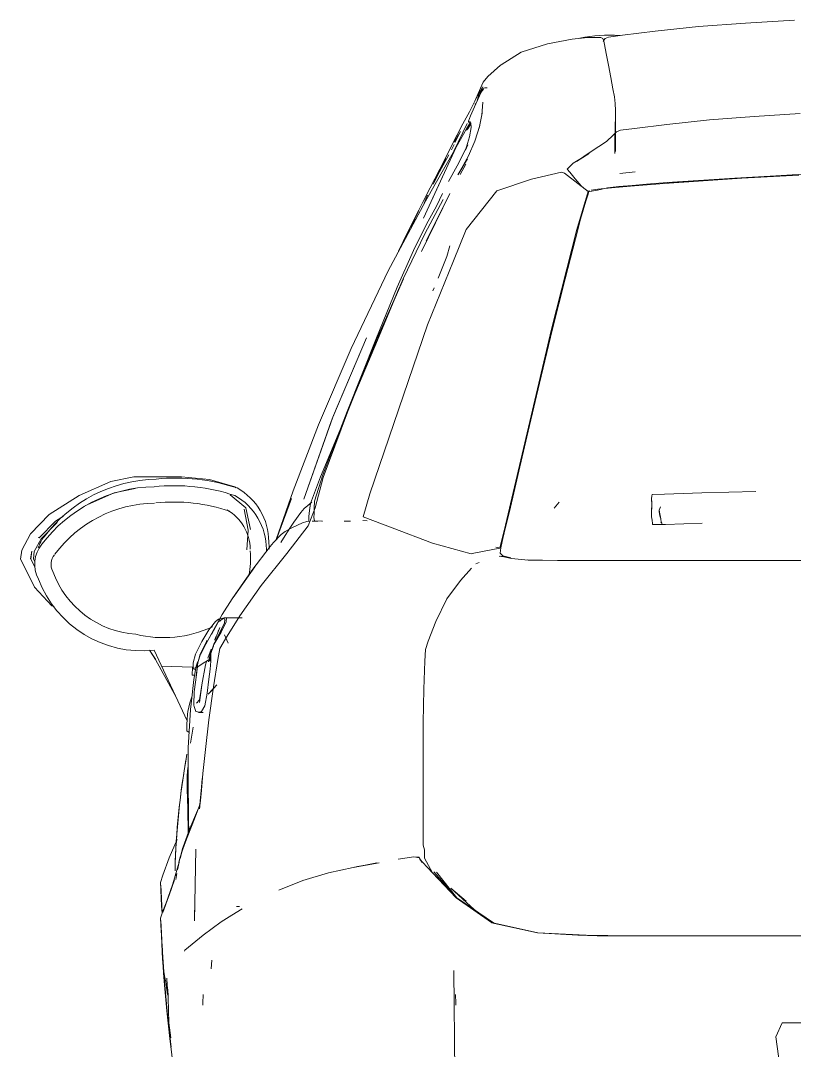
# Model space of a CAD drawing. Header units: millimetres. Extents: x -50912 to 58751, y -45352 to 5553.
# Drawn here: x 10231 to 10901, y 765 to 1657 of the extents above; entities that cross this region are included whole.
import ezdxf

# ---------------------------------------------------------------- set-up
doc = ezdxf.new("R2010")
doc.units = ezdxf.units.MM
doc.layers.add('A-GENM', color=13, linetype='Continuous', lineweight=9)
doc.layers.add('G-IMPT', color=8, linetype='Continuous', lineweight=9)

# ---------------------------------------------------------------- blocks, each defined once
blk = doc.blocks.new('CRT_Fiat Punto - Punto_dwg-985961-FACHADA FRONTAL GARAGEM')
at = {"layer": 'G-IMPT'}
for p, q in [((43421.01, 1651.42), (43383.31, 1647.39)), ((43461.74, 1654.43), (43421.01, 1651.42)), ((43461.74, 1654.43), (43503.99, 1656.94)), ((43290.09, 1636.54), (43311.51, 1640.53)), ((43311.51, 1640.53), (43324.78, 1641.86)), ((43324.78, 1641.86), (43332.25, 1641.86)), ((43332.25, 1641.86), (43336.27, 1641.86)), ((43338, 1641.11), (43336.27, 1641.86)), ((43339.07, 1638.85), (43338, 1641.11)), ((43339.07, 1639.76), (43340.08, 1641.24)), ((43340.08, 1641.24), (43343.09, 1642.37)), ((43343.09, 1642.37), (43355.16, 1643.88)), ((43355.16, 1643.88), (43383.31, 1647.39)), ((43290.09, 1636.54), (43267.38, 1629.37)), ((43338.42, 1638.54), (43339.07, 1639.76)), ((43339.07, 1638.85), (43339.58, 1635.89)), ((43339.58, 1635.89), (43341.08, 1628.2)), ((43267.38, 1629.37), (43250.2, 1618.48)), ((43341.08, 1628.2), (43343.11, 1617.94)), ((43249.45, 1617.99), (43238.47, 1608.29)), ((43249.45, 1617.99), (43250.2, 1618.48)), ((43343.11, 1617.94), (43345.15, 1607.27)), ((43238.47, 1608.29), (43234.36, 1603.42)), ((43345.15, 1607.27), (43346.93, 1597.71)), ((43227.26, 1586.86), (43232.09, 1598.18)), ((43233.81, 1597.71), (43231.16, 1594.34)), ((43233.97, 1598.92), (43231.37, 1594.5)), ((43234.01, 1597.85), (43231.37, 1594.5)), ((43234.36, 1603.42), (43232.09, 1598.18)), ((43232.79, 1594.74), (43234.64, 1596.93)), ((43232.79, 1594.84), (43234.16, 1596.46)), ((43234.96, 1597.76), (43232.85, 1595.2)), ((43234.01, 1597.85), (43233.81, 1597.71)), ((43233.97, 1598.92), (43234.57, 1598.89)), ((43233.97, 1598.92), (43234.57, 1598.89)), ((43237.84, 1598.57), (43235.63, 1598.57)), ((43346.93, 1597.71), (43348.17, 1590.77)), ((43222.62, 1577.59), (43227.88, 1587.96)), ((43227.26, 1586.86), (43226.44, 1585.13)), ((43230.21, 1592.65), (43227.88, 1587.96)), ((43232.81, 1594.82), (43228.07, 1584.65)), ((43232.79, 1594.74), (43228.07, 1584.65)), ((43232.85, 1595.2), (43228.33, 1585.07)), ((43232.81, 1594.82), (43228.33, 1585.07)), ((43229.27, 1587.17), (43231.46, 1594.61)), ((43230.21, 1592.65), (43231.16, 1594.34)), ((43348.17, 1590.77), (43348.88, 1584.96)), ((43223.67, 1574.21), (43228.07, 1584.69)), ((43228.21, 1584.7), (43227.36, 1584.6)), ((43233.42, 1574.91), (43234.32, 1586.05)), ((43348.88, 1584.96), (43349.05, 1578.77)), ((43349.05, 1578.77), (43348.98, 1572.33)), ((43349.05, 1578.77), (43349.05, 1572.66)), ((43349.05, 1578.77), (43349.05, 1572.66)), ((43222.62, 1577.59), (43217.02, 1567.41)), ((43221.79, 1569.69), (43223.67, 1574.21)), ((43221.82, 1568.6), (43221.79, 1569.69)), ((43223.65, 1568.57), (43222.46, 1568.94)), ((43222.46, 1568.94), (43223.5, 1568.88)), ((43223.52, 1568.84), (43222.59, 1567.22)), ((43233.67, 1576.61), (43230.97, 1563.4)), ((43233.67, 1576.61), (43233.42, 1574.91)), ((43348.98, 1572.33), (43348.95, 1565.79)), ((43349.05, 1572.66), (43348.98, 1566.23)), ((43349.05, 1572.66), (43349.05, 1560.37)), ((43430.55, 1570.74), (43393.53, 1566.72)), ((43469.32, 1573.76), (43430.55, 1570.74)), ((43508.96, 1576.28), (43469.32, 1573.76)), ((43217.02, 1567.41), (43207.34, 1548.7)), ((43209.1, 1543.53), (43220.6, 1567.51)), ((43209.59, 1544.41), (43220.09, 1562.83)), ((43210.05, 1551), (43214.74, 1560.7)), ((43222.59, 1567.22), (43220.09, 1562.83)), ((43222.74, 1565.22), (43220.09, 1561.86)), ((43223.39, 1566.62), (43220.59, 1562.3)), ((43222.74, 1565.22), (43220.59, 1562.3)), ((43223.53, 1567.04), (43221.08, 1562.74)), ((43223.39, 1566.62), (43221.08, 1562.74)), ((43221.82, 1568.6), (43223.17, 1568.2)), ((43223.99, 1564), (43222.77, 1555.9)), ((43223.82, 1568.2), (43223.17, 1568.2)), ((43223.85, 1567.58), (43223.39, 1566.91)), ((43223.85, 1567.53), (43223.39, 1566.91)), ((43223.99, 1564), (43223.82, 1568.21)), ((43227.32, 1552.3), (43231.53, 1565.97)), ((43231.53, 1565.97), (43230.97, 1563.4)), ((43349.89, 1560.36), (43347.13, 1557.34)), ((43348.98, 1566.23), (43348.95, 1559.68)), ((43348.95, 1565.79), (43348.95, 1559.68)), ((43349.05, 1548.41), (43349.05, 1560.37)), ((43353.45, 1561.7), (43349.89, 1560.36)), ((43365.45, 1563.2), (43353.45, 1561.7)), ((43365.45, 1563.2), (43393.53, 1566.72)), ((43209.76, 1551.6), (43213.07, 1558.08)), ((43219.12, 1544.61), (43222.77, 1555.9)), ((43227.32, 1552.3), (43221.84, 1539.46)), ((43328.13, 1543.19), (43341.19, 1551.88)), ((43341.19, 1551.88), (43347.13, 1557.34)), ((43348.47, 1552.23), (43348.45, 1545.68)), ((43348.54, 1558.66), (43348.47, 1552.23)), ((43348.54, 1541.57), (43348.54, 1558.66)), ((43348.95, 1559.68), (43348.92, 1558.83)), ((43182.69, 1485.61), (43212.58, 1550.15)), ((43184.53, 1500.43), (43209.59, 1544.41)), ((43191.93, 1517.71), (43207.34, 1548.7)), ((43196.86, 1528.04), (43207.34, 1548.7)), ((43202.06, 1538.14), (43207.34, 1548.7)), ((43207.07, 1544.85), (43209.26, 1549.37)), ((43221.36, 1549.16), (43212, 1530.87)), ((43219.12, 1544.61), (43221.36, 1549.16)), ((43315.41, 1534.61), (43328.13, 1543.19)), ((43348.88, 1549.47), (43349.05, 1543.28)), ((43349.05, 1543.28), (43349.05, 1548.41)), ((43191.93, 1517.71), (43199.8, 1533.62)), ((43204.75, 1540.32), (43196.62, 1525.79)), ((43202.39, 1537.14), (43196.62, 1525.79)), ((43199.8, 1533.62), (43202.06, 1538.14)), ((43212.68, 1523.26), (43221, 1537.12)), ((43212.95, 1523.5), (43221.84, 1539.46)), ((43212.95, 1523.5), (43221, 1537.12)), ((43312.57, 1533.22), (43307.26, 1527.9)), ((43312.57, 1533.22), (43326.37, 1541.64)), ((43326.37, 1541.64), (43315.41, 1534.61)), ((43200.77, 1524.69), (43182.69, 1485.61)), ((43196.86, 1528.04), (43188.64, 1511.86)), ((43191.17, 1514.93), (43196.62, 1525.79)), ((43204.42, 1517.42), (43212, 1530.87)), ((43214.55, 1523.39), (43219.43, 1532.43)), ((43219.43, 1532.43), (43218.54, 1530.69)), ((43302.46, 1525.52), (43276.26, 1519.33)), ((43302.46, 1525.52), (43304.95, 1524.52)), ((43304.95, 1524.52), (43325.35, 1508.6)), ((43307.26, 1527.9), (43309.49, 1525.42)), ((43309.49, 1525.42), (43314.25, 1519.77)), ((43352.97, 1524.21), (43366.04, 1525.78)), ((43276.26, 1519.33), (43246.2, 1509.21)), ((43319.42, 1513.74), (43314.25, 1519.77)), ((43391.32, 1515.65), (43365.41, 1513.68)), ((43376.05, 1515.02), (43393.97, 1516.36)), ((43391.32, 1515.65), (43421.07, 1517.76)), ((43393.97, 1516.36), (43421.07, 1518.27)), ((43394.12, 1516.39), (43421.07, 1518.27)), ((43394.12, 1516.39), (43421.07, 1518.27)), ((43395.12, 1516.56), (43421.07, 1518.27)), ((43452.38, 1520.31), (43421.07, 1518.27)), ((43458.59, 1520.14), (43421.07, 1517.76)), ((43452.38, 1520.31), (43482.92, 1522.07)), ((43458.59, 1520.14), (43507.77, 1522.89)), ((43511.75, 1523.61), (43482.92, 1522.07)), ((43205.76, 1506.98), (43180.97, 1456.81)), ((43182.62, 1500.05), (43188.64, 1511.86)), ((43185.27, 1466.1), (43205.76, 1506.98)), ((43194.07, 1495.92), (43199.41, 1507.03)), ((43246.2, 1509.21), (43219.8, 1475.75)), ((43315.72, 1475.75), (43325.35, 1508.6)), ((43321.29, 1511.76), (43319.42, 1513.74)), ((43325.33, 1506.51), (43323.54, 1500.4)), ((43326.81, 1508.84), (43323.81, 1509.79)), ((43326.08, 1509.07), (43325.33, 1506.51)), ((43326.74, 1509.37), (43326.09, 1509.1)), ((43326.81, 1508.84), (43333.45, 1509.97)), ((43328.16, 1509.96), (43333.89, 1510.86)), ((43333.45, 1509.97), (43342.1, 1511.91)), ((43345.55, 1512.02), (43333.89, 1510.86)), ((43342.1, 1511.91), (43352.07, 1513.13)), ((43345.55, 1512.02), (43365.41, 1513.68)), ((43363.39, 1514.02), (43352.07, 1513.13)), ((43376.05, 1515.02), (43363.39, 1514.02)), ((43152.31, 1440.18), (43184.53, 1500.43)), ((43182.62, 1500.05), (43178.76, 1492.51)), ((43183.32, 1498.72), (43186.34, 1505.39)), ((43184.05, 1472.11), (43199.96, 1501.89)), ((43321.23, 1492.52), (43323.54, 1500.4)), ((43178.41, 1491.51), (43165.13, 1465.35)), ((43169.34, 1473.84), (43178.41, 1491.51)), ((43173.95, 1483.03), (43178.76, 1492.51)), ((43194.07, 1495.92), (43185.53, 1480.3)), ((43318.92, 1484.64), (43321.23, 1492.52)), ((43173.95, 1483.03), (43165.13, 1465.35)), ((43175.9, 1484.88), (43172.26, 1478.11)), ((43172.26, 1478.11), (43175.56, 1483.96)), ((43174.1, 1457.76), (43185.53, 1480.3)), ((43314.4, 1467.83), (43318.92, 1484.64)), ((43169.34, 1473.84), (43165.13, 1465.35)), ((43184.05, 1472.11), (43165.32, 1433.05)), ((43208.84, 1448.84), (43219.8, 1475.75)), ((43315.72, 1475.75), (43293.67, 1389.43)), ((43161.31, 1457.01), (43165.13, 1465.35)), ((43305.47, 1433.16), (43314.4, 1467.83)), ((43174.1, 1457.76), (43160.11, 1425.89)), ((43202.97, 1452.56), (43205.74, 1461.67)), ((43205.74, 1461.67), (43205.74, 1461.67)), ((43205.74, 1461.67), (43205.74, 1461.67)), ((43186.18, 1393.19), (43208.84, 1448.84)), ((43195.48, 1433.81), (43202.97, 1452.56)), ((43120.33, 1372.94), (43152.31, 1440.18)), ((43142.98, 1382.36), (43165.53, 1433.05)), ((43143.32, 1382.32), (43165.53, 1433.05)), ((43143.32, 1382.32), (43165.32, 1433.05)), ((43294.36, 1388.74), (43305.47, 1433.16)), ((43141.65, 1380.75), (43160.11, 1425.89)), ((43143.03, 1379.89), (43161.87, 1425.16)), ((43143.1, 1380.01), (43161.87, 1425.34)), ((43143.1, 1380.01), (43161.87, 1425.16)), ((43191, 1422.87), (43192.03, 1425.34)), ((43136.42, 1246.89), (43186.18, 1393.19)), ((43104.38, 1313.44), (43133.56, 1382.15)), ((43104.9, 1314.9), (43133.56, 1382.15)), ((43142.98, 1382.36), (43116.98, 1317.71)), ((43293.67, 1389.43), (43253.86, 1220.02)), ((43294.36, 1388.74), (43283.31, 1342.68)), ((43091.81, 1306.76), (43120.33, 1372.94)), ((43116.58, 1317.1), (43143.03, 1379.89)), ((43141.65, 1380.75), (43116.83, 1318.43)), ((43104.38, 1313.44), (43116.39, 1342.04)), ((43273.55, 1301.14), (43283.31, 1342.68)), ((43104.38, 1313.44), (43079.09, 1242.27)), ((43095.76, 1263.55), (43116.83, 1318.43)), ((43095.98, 1261.16), (43116.98, 1317.71)), ((43104.38, 1313.44), (43102.99, 1309.58)), ((43091.81, 1306.76), (43069.94, 1249.69)), ((43102.99, 1309.58), (43079.09, 1242.27)), ((43093.56, 1261.72), (43113.16, 1308.88)), ((43273.55, 1301.14), (43266.3, 1270.27)), ((43261.03, 1247.84), (43266.3, 1270.27)), ((42884.77, 1245.53), (42912.17, 1257.6)), ((42912.17, 1257.6), (42932.02, 1261.62)), ((42950.37, 1261.62), (42932.02, 1261.62)), ((42973.24, 1261.62), (42950.37, 1261.62)), ((42997.37, 1259.48), (42973.24, 1261.62)), ((42997.37, 1259.48), (43019.48, 1253.07)), ((43093.56, 1261.72), (43085, 1238.67)), ((43095.76, 1263.55), (43088.52, 1240.75)), ((43095.98, 1261.16), (43088.98, 1234.77)), ((42914.88, 1247.84), (42933.26, 1251.57)), ((42914.88, 1247.84), (42933.26, 1251.57)), ((43020.44, 1252.3), (43019.48, 1253.07)), ((43069.94, 1249.69), (43055.35, 1207.53)), ((43423.76, 1247.8), (43470.6, 1249.08)), ((42858.64, 1229.2), (42884.77, 1245.53)), ((42889.49, 1236.65), (42914.88, 1247.84)), ((42889.49, 1236.65), (42914.88, 1247.84)), ((43029.1, 1235.01), (43015.27, 1246.19)), ((43068.43, 1242.87), (43055.56, 1207.66)), ((43082.71, 1237.04), (43086.11, 1239.67)), ((43088.24, 1234.66), (43088.52, 1240.75)), ((43136.42, 1246.89), (43130.45, 1226.98)), ((43257.21, 1231.59), (43261.03, 1247.84)), ((43261.03, 1247.85), (43260.4, 1247.86)), ((43295.87, 1234.63), (43300.41, 1239.69)), ((43380.38, 1242.64), (43380.64, 1245.38)), ((43380.38, 1242.64), (43380.49, 1237.79)), ((43380.53, 1241.1), (43380.43, 1236.14)), ((43380.49, 1237.79), (43380.53, 1241.1)), ((43380.64, 1245.38), (43380.73, 1246.43)), ((43380.73, 1246.43), (43391.64, 1246.78)), ((43391.64, 1246.78), (43423.76, 1247.8)), ((43031.1, 1215.6), (43027.55, 1233.7)), ((43029.1, 1235.01), (43033, 1216.26)), ((43076.57, 1230.88), (43070.64, 1222.4)), ((43076.57, 1230.88), (43079.4, 1234.21)), ((43082.71, 1237.04), (43079.4, 1234.21)), ((43082.87, 1219.26), (43088.98, 1234.77)), ((43083.97, 1232.46), (43083.53, 1227.55)), ((43083.97, 1232.46), (43085, 1238.67)), ((43088.24, 1234.66), (43088.02, 1229.95)), ((43254.26, 1219.21), (43257.21, 1231.59)), ((43257.99, 1234.89), (43257.36, 1234.91)), ((43380.18, 1232.65), (43380.49, 1237.79)), ((43380.18, 1232.65), (43380.18, 1228.8)), ((43380.49, 1237.79), (43380.33, 1231.12)), ((43380.33, 1231.12), (43380.43, 1236.14)), ((43388.2, 1235.72), (43386.82, 1232.87)), ((43387.01, 1231.52), (43386.82, 1232.87)), ((43387.7, 1228.21), (43386.82, 1232.87)), ((43387.7, 1228.21), (43386.82, 1232.87)), ((43387.01, 1231.52), (43386.82, 1232.87)), ((43386.82, 1232.87), (43387.5, 1229.26)), ((43387.53, 1227.84), (43387.01, 1231.52)), ((43387.53, 1227.84), (43387.01, 1231.52)), ((43387.83, 1234.88), (43388.2, 1235.72)), ((42858.64, 1229.2), (42842.55, 1212.36)), ((42864.23, 1223.5), (42849.97, 1209.02)), ((42864.23, 1223.5), (42849.97, 1209.02)), ((42851.82, 1208.18), (42865.63, 1222.08)), ((42851.82, 1208.18), (42865.63, 1222.08)), ((42864.23, 1223.5), (42871.15, 1227.75)), ((42864.23, 1223.5), (42871.15, 1227.75)), ((43070.64, 1222.4), (43067.18, 1217.44)), ((43073.61, 1220.01), (43077.92, 1221.91)), ((43077.92, 1221.91), (43081.88, 1223.08)), ((43081.88, 1223.08), (43084.46, 1223.3)), ((43083.41, 1224.09), (43083.38, 1223.21)), ((43083.53, 1227.55), (43083.41, 1224.09)), ((43091.39, 1223.46), (43086.29, 1223.46)), ((43087.88, 1226.63), (43088.02, 1229.95)), ((43087.88, 1226.63), (43088.34, 1223.77)), ((43088.34, 1223.77), (43094.83, 1223.47)), ((43088.34, 1223.77), (43095.47, 1223.47)), ((43088.34, 1223.77), (43090.04, 1223.47)), ((43090.04, 1223.47), (43090.39, 1223.47)), ((43094.83, 1223.47), (43095.47, 1223.47)), ((43114.2, 1223.46), (43118.2, 1223.46)), ((43118.2, 1223.46), (43119.61, 1223.46)), ((43133.99, 1223.78), (43130.38, 1224.02)), ((43155.66, 1217.69), (43130.45, 1226.98)), ((43380.18, 1228.8), (43380.32, 1227.02)), ((43380.32, 1227.02), (43380.73, 1224.21)), ((43381.12, 1221.46), (43380.73, 1224.21)), ((43381.27, 1220.42), (43381.12, 1221.46)), ((43387.53, 1227.84), (43387.7, 1228.21)), ((43387.53, 1227.84), (43387.7, 1228.21)), ((43387.53, 1227.84), (43388.23, 1225.34)), ((43387.53, 1227.84), (43388.23, 1225.34)), ((43388.23, 1225.34), (43387.7, 1228.21)), ((43388.77, 1222.44), (43388.23, 1225.34)), ((43388.26, 1222.63), (43389.6, 1221.49)), ((43388.26, 1222.63), (43388.77, 1222.44)), ((43389.6, 1221.49), (43388.77, 1222.44)), ((43392.29, 1220.34), (43424.12, 1221.64)), ((42834.86, 1198.33), (42842.55, 1212.36)), ((43031.1, 1215.6), (43029.74, 1198.54)), ((43059.59, 1211.9), (43062.99, 1214.53)), ((43067.18, 1217.44), (43061.55, 1208.65)), ((43062.99, 1214.53), (43068.14, 1217.39)), ((43064.52, 1195.32), (43082.87, 1219.26)), ((43068.14, 1217.39), (43073.61, 1220.01)), ((43155.66, 1217.69), (43190.52, 1204.23)), ((43253.86, 1220.02), (43248.88, 1200.11)), ((43251.61, 1208.39), (43254.26, 1219.21)), ((43381.27, 1220.42), (43392.29, 1220.34)), ((42845.73, 1197.05), (42851.82, 1208.18)), ((42851.82, 1208.18), (42845.73, 1197.05)), ((42849.27, 1209.33), (42849.97, 1209.02)), ((43050.15, 1201.57), (43052.91, 1204.87)), ((43052.91, 1204.87), (43059.59, 1211.9)), ((43061.55, 1208.65), (43059.14, 1204.88)), ((43190.52, 1204.23), (43224, 1195.13)), ((43249.72, 1200.19), (43251.61, 1208.39)), ((42834.86, 1198.33), (42833.91, 1190.44)), ((42843.56, 1197.3), (42842.5, 1190.67)), ((42843.56, 1197.3), (42842.78, 1190.68)), ((42845.73, 1197.05), (42845, 1190.74)), ((42845.73, 1197.05), (42845, 1190.74)), ((43034.31, 1180.55), (43050.15, 1201.57)), ((43042.11, 1167.8), (43064.52, 1195.32)), ((43224, 1195.13), (43226.49, 1195.63)), ((43226.49, 1195.63), (43248.88, 1200.11)), ((43247.1, 1200.44), (43245.51, 1200.73)), ((43248.88, 1200.11), (43247.1, 1200.44)), ((43249.72, 1200.19), (43249.1, 1195.72)), ((43251.44, 1193.28), (43249.1, 1195.72)), ((42838.13, 1182), (42833.91, 1190.44)), ((42846.34, 1183.55), (42842.78, 1190.68)), ((42846.28, 1188.18), (42845, 1190.74)), ((42846.28, 1188.18), (42845, 1190.74)), ((43228.24, 1186.54), (43231.06, 1187.66)), ((43248.44, 1193.09), (43252.43, 1192.5)), ((43248.44, 1193.09), (43252.43, 1192.5)), ((43252.43, 1192.5), (43249.55, 1193.1)), ((43258.48, 1191.71), (43251.44, 1193.28)), ((43258.48, 1191.71), (43251.44, 1193.28)), ((43251.44, 1193.28), (43257.92, 1191.35)), ((43252.43, 1192.5), (43259.15, 1191.09)), ((43259.15, 1191.09), (43273.42, 1189.74)), ((43273.25, 1189.76), (43298.96, 1189.28)), ((43273.42, 1189.74), (43298.96, 1189.28)), ((43331.38, 1189.28), (43298.96, 1189.28)), ((43298.96, 1189.28), (43331.38, 1189.28)), ((43331.38, 1189.28), (43366.31, 1189.28)), ((43331.38, 1189.28), (43366.31, 1189.28)), ((43409.16, 1189.28), (43366.31, 1189.28)), ((43366.31, 1189.28), (43409.16, 1189.28)), ((43409.16, 1189.28), (43465.33, 1189.28)), ((43409.16, 1189.28), (43465.33, 1189.28)), ((43528.18, 1189.28), (43465.33, 1189.28)), ((43465.33, 1189.28), (43534.45, 1189.28)), ((42845.97, 1166.31), (42838.13, 1182)), ((43017.12, 1156.06), (43036.88, 1183.76)), ((43017.12, 1156.06), (43034.31, 1180.55)), ((43036.88, 1183.76), (43019.46, 1159.4)), ((43214.79, 1172.06), (43224.28, 1182.67)), ((43023.82, 1141.53), (43042.11, 1167.8)), ((43202.92, 1156.09), (43214.79, 1172.06)), ((42861, 1150.08), (42845.97, 1166.31)), ((43017.12, 1156.06), (43019.46, 1159.4)), ((42863.29, 1149.18), (42861, 1150.08)), ((43017.12, 1156.06), (43008.61, 1142.64)), ((43193.44, 1136.47), (43202.92, 1156.09)), ((43008.61, 1142.64), (42999.29, 1125.2)), ((43008.61, 1142.64), (43001.23, 1129.74)), ((43006.42, 1138.64), (43008.61, 1142.64)), ((43011.38, 1121.63), (43023.82, 1141.53)), ((43003.81, 1134.11), (42994.22, 1117)), ((42998.26, 1131.06), (43002.58, 1136.61)), ((43006.42, 1138.64), (42999.29, 1125.2)), ((43005.43, 1138.54), (43002.58, 1136.61)), ((43005.43, 1138.54), (43007.05, 1139.26)), ((43009.47, 1133.14), (43005.49, 1125.12)), ((43006.09, 1136.61), (43007.34, 1137.66)), ((43010.47, 1135.1), (43006.26, 1126.6)), ((43009.47, 1133.14), (43006.63, 1127.36)), ((43007.05, 1139.26), (43009.04, 1139.29)), ((43010.19, 1139.65), (43007.34, 1137.66)), ((43007.48, 1127.35), (43011.82, 1136.11)), ((43010.89, 1138.56), (43009.04, 1139.29)), ((43012.21, 1139.68), (43010.19, 1139.65)), ((43010.47, 1135.1), (43010.89, 1138.56)), ((43011.82, 1136.11), (43012.21, 1139.68)), ((43012.21, 1139.68), (43014.47, 1139.68)), ((43014.47, 1139.68), (43020.25, 1139.68)), ((43020.25, 1139.68), (43025.86, 1139.63)), ((43186.97, 1119.61), (43193.44, 1136.47)), ((42990.82, 1119.08), (42996.9, 1129.33)), ((43001.23, 1129.74), (42994.22, 1117)), ((42996.9, 1129.33), (42998.26, 1131.06)), ((43000.86, 1115.73), (43005.49, 1125.12)), ((43001.32, 1116.64), (43007.48, 1127.35)), ((43001.32, 1116.64), (43006.26, 1126.6)), ((43001.34, 1116.94), (43007.48, 1127.35)), ((43006.26, 1126.6), (43001.51, 1117.27)), ((43001.53, 1117.27), (43007.48, 1127.35)), ((43006.46, 1131.4), (43002, 1120.27)), ((43003.31, 1123.71), (43002.13, 1120.84)), ((43003.31, 1123.71), (43002.26, 1121.02)), ((43006.63, 1127.36), (43002.85, 1119.17)), ((43005.37, 1128.98), (43004.59, 1126.99)), ((43013.67, 1117.78), (43010.53, 1125.03)), ((43011.41, 1123.07), (43010.53, 1125.03)), ((42990.82, 1119.08), (42985.46, 1108.12)), ((42994.22, 1117), (42988.97, 1106.57)), ((42994.84, 1119.08), (42989.48, 1108.12)), ((42994.84, 1119.08), (42989.48, 1108.12)), ((42995.43, 1120.2), (42989.74, 1108.57)), ((42989.97, 1108.24), (42995.67, 1119.83)), ((42994.22, 1117), (42995.67, 1119.83)), ((42994.84, 1119.08), (42995.43, 1120.2)), ((42994.84, 1119.08), (42995.43, 1120.2)), ((43000.86, 1115.73), (42998.38, 1108.37)), ((42998.38, 1108.37), (43000.92, 1115.2)), ((43001.34, 1116.94), (42998.7, 1108.99)), ((43001.34, 1116.94), (42998.7, 1108.99)), ((43001.32, 1116.64), (42998.72, 1108.83)), ((43001.32, 1116.64), (42998.72, 1108.83)), ((43001.06, 1115.3), (42999.55, 1112.03)), ((43000.92, 1115.2), (42999.55, 1112.03)), ((43006.53, 1113.2), (43011.38, 1121.63)), ((43013.67, 1117.78), (43011.41, 1123.07)), ((43186.97, 1119.61), (43184.56, 1112.19)), ((42950.83, 1103.75), (42945.63, 1111.7)), ((42950.76, 1103.94), (42945.64, 1111.7)), ((42945.66, 1111.7), (42950.76, 1103.94)), ((42985.46, 1108.12), (42983.25, 1100.73)), ((42989.48, 1108.12), (42987.27, 1100.73)), ((42989.48, 1108.12), (42987.27, 1100.73)), ((42989.74, 1108.57), (42987.4, 1100.73)), ((42998.93, 1112.58), (42996.15, 1104.88)), ((42998.49, 1108.98), (42996.68, 1101.7)), ((42996.68, 1101.7), (42997.73, 1105.5)), ((42997.79, 1105.07), (42998.72, 1108.83)), ((42998.7, 1108.99), (42997.93, 1102.11)), ((42998.72, 1108.83), (42997.93, 1102.11)), ((42998.49, 1108.98), (42999.55, 1112.03)), ((42998.7, 1108.99), (42998.8, 1102.14)), ((43004.62, 1103.57), (43006.53, 1113.2)), ((43184.05, 1102.31), (43184.56, 1112.19)), ((42950.83, 1103.75), (42968.53, 1071.03)), ((42983.25, 1100.73), (42983.22, 1096.52)), ((42983.22, 1096.52), (42984.42, 1095.12)), ((42986.18, 1098.65), (42985.71, 1096.71)), ((42986.74, 1096.52), (42986.1, 1089.51)), ((42986.18, 1098.65), (42986.84, 1100.6)), ((42986.74, 1096.52), (42987.27, 1100.73)), ((42986.74, 1096.52), (42987.27, 1100.73)), ((42987.52, 1097.37), (42986.74, 1096.52)), ((42986.74, 1096.52), (42986.75, 1096.29)), ((42986.95, 1097.51), (42986.75, 1096.29)), ((42986.88, 1097.19), (42986.75, 1096.29)), ((42986.75, 1096.29), (42986.86, 1097.18)), ((42987.19, 1101.58), (42986.84, 1100.6)), ((42986.95, 1097.51), (42987.4, 1100.73)), ((42987.24, 1097.44), (42986.96, 1095.17)), ((42987.52, 1097.37), (42990.27, 1099.24)), ((42993.41, 1101.24), (42990.27, 1099.24)), ((42994.06, 1099.09), (42990.88, 1081.62)), ((42993.41, 1101.24), (42995.39, 1102.5)), ((42996.56, 1103.22), (42994.06, 1101.73)), ((42995.05, 1101.84), (42994.06, 1099.09)), ((42996.56, 1103.22), (42995.39, 1102.5)), ((42997.79, 1105.07), (42997.5, 1103.82)), ((42998.8, 1102.14), (42998.08, 1095.32)), ((43000.99, 1080.08), (43004.62, 1103.57)), ((43184.05, 1102.31), (43183.26, 1078.07)), ((42984.08, 1086.42), (42985.24, 1094.76)), ((42984.74, 1096.29), (42986.75, 1096.29)), ((42985.61, 1096.29), (42985.24, 1094.76)), ((42985.37, 1083.97), (42986.12, 1090.23)), ((42986.72, 1095.48), (42986.1, 1089.51)), ((42986.72, 1095.48), (42986.12, 1090.23)), ((42996.95, 1086.65), (42998.08, 1095.32)), ((42981.55, 1065.29), (42984.08, 1086.42)), ((42984.29, 1075.7), (42985.37, 1083.97)), ((42988.82, 1066.52), (42990.88, 1081.62)), ((42988.82, 1066.52), (42991, 1081.51)), ((42988.98, 1068.83), (42991, 1081.51)), ((42995.44, 1074.55), (42996.95, 1086.65)), ((42996.32, 1073.57), (43003.85, 1081.85)), ((42996.98, 1051.28), (43000.99, 1080.08)), ((42998.58, 1075.99), (43003.85, 1081.85)), ((42982.27, 1071.29), (42980.35, 1066.18)), ((42984.14, 1074), (42983.8, 1066.11)), ((42984.29, 1075.7), (42984.14, 1074)), ((42995.44, 1074.55), (42993.33, 1063.67)), ((42996.32, 1073.57), (42998.58, 1075.99)), ((43182.58, 1049.06), (43183.26, 1078.07)), ((42980.35, 1066.18), (42978.63, 1058.61)), ((42981.18, 1060.35), (42981.55, 1065.29)), ((42983.91, 1064), (42983.8, 1066.11)), ((42984.18, 1062.92), (42983.91, 1064)), ((42984.18, 1062.92), (42985.54, 1058.67)), ((42986.38, 1065.74), (42988.98, 1068.83)), ((42987.11, 1066.32), (42986.38, 1065.74)), ((42993.33, 1063.67), (42990.71, 1058.67)), ((42978.45, 1056.23), (42978.15, 1051.67)), ((42978.45, 1056.23), (42978.63, 1058.61)), ((42978.99, 1027.2), (42981.18, 1060.35)), ((42990.24, 1057.65), (42985.54, 1058.67)), ((42990.71, 1058.67), (42987.98, 1057.65)), ((42987.98, 1057.65), (42990.24, 1057.65)), ((42990.24, 1057.65), (42991.88, 1057.65)), ((42990.24, 1057.65), (42991.88, 1057.65)), ((42977.85, 1046.09), (42977.9, 1047.46)), ((42977.91, 1041.93), (42977.85, 1046.09)), ((42977.9, 1047.46), (42978.15, 1051.67)), ((42983.33, 1045.01), (42981.18, 1031.08)), ((42993.93, 1025.69), (42996.98, 1051.28)), ((43182.58, 1049.06), (43182.43, 1024.88)), ((42977.91, 1041.93), (42979.84, 1040.54)), ((42978.99, 1021.68), (42978.99, 1027.2)), ((42991.8, 1004.93), (42993.93, 1025.69)), ((42978.99, 1021.68), (42978.99, 1013.65)), ((43182.51, 1001.67), (43182.43, 1024.88)), ((42978.83, 1007.89), (42978.22, 1002.88)), ((42978.89, 1011.53), (42978.33, 1007.02)), ((42978.86, 1009.89), (42978.33, 1007.02)), ((42978.33, 1007.02), (42978.77, 1009.65)), ((42978.77, 1009.65), (42978.99, 1011.04)), ((42978.99, 1009.06), (42978.83, 1007.89)), ((42978.99, 1012.29), (42978.89, 1011.53)), ((42978.99, 1006.57), (42978.99, 1013.65)), ((42978.22, 1002.88), (42978.33, 1007.02)), ((42978.22, 1002.88), (42978.35, 1003.68)), ((42978.25, 991.54), (42978.22, 1002.88)), ((42978.47, 999.76), (42979.03, 1006.57)), ((42978.47, 999.76), (42978.99, 1004.99)), ((42978.86, 1000.1), (42979.02, 1002.45)), ((42978.96, 1002.13), (42978.86, 1000.1)), ((42978.96, 1002.13), (42979.07, 1003.77)), ((42978.96, 1002.13), (42979.07, 1003.65)), ((42978.96, 1002.13), (42978.99, 1002.81)), ((42978.99, 1006.57), (42978.99, 1003.88)), ((42978.99, 1003.52), (42978.99, 1003.88)), ((42978.99, 1003.39), (42978.99, 1003.52)), ((42979.33, 964.23), (42978.99, 1003.39)), ((42990.28, 988.14), (42991.23, 1000.75)), ((42990.35, 989.57), (42991.23, 1000.75)), ((42991.8, 1004.93), (42990.57, 990.62)), ((43182.51, 1001.67), (43182.53, 975.58)), ((42979.33, 957.53), (42978.25, 991.54)), ((42978.4, 995.06), (42979.15, 953.5)), ((42978.4, 995.06), (42979.33, 957.53)), ((42989.53, 980.93), (42990.41, 990.14)), ((42989.75, 981.72), (42990.57, 990.62)), ((42990.35, 989.57), (42990.41, 990.14)), ((42978.94, 969.64), (42978.8, 981.52)), ((42978.8, 981.52), (42979.19, 953.61)), ((42989.59, 981.37), (42988.74, 977.05)), ((42989.75, 981.72), (42988.88, 977.2)), ((42990.28, 988.14), (42989.46, 979.84)), ((42989.53, 980.93), (42989.59, 981.37)), ((42982.46, 960.56), (42986.82, 971.87)), ((42986.19, 970.84), (42988.74, 977.05)), ((42986.82, 971.87), (42988.88, 977.2)), ((42988.88, 974.49), (42989.12, 976.47)), ((42989.12, 976.47), (42989.46, 979.84)), ((43182.53, 953.68), (43182.53, 975.58)), ((42978.94, 969.64), (42978.99, 958.25)), ((42979.66, 954.85), (42979.33, 964.23)), ((42986.21, 970.78), (42980.25, 956.39)), ((42986.21, 970.78), (42980.57, 957.28)), ((42980.57, 957.28), (42974.58, 941.38)), ((42982.46, 960.56), (42977.68, 948.15)), ((42978.99, 953.07), (42978.99, 958.25)), ((42969.44, 947.87), (42962.51, 931.91)), ((42977.68, 948.15), (42974.35, 939.51)), ((43182.53, 953.68), (43182.53, 943.03)), ((42974.58, 941.38), (42971.08, 928.29)), ((42971.9, 931.65), (42974.35, 939.51)), ((42974.58, 941.38), (42972.24, 931.43)), ((42974.08, 939.91), (42973.09, 935.49)), ((42974.58, 941.38), (42974.08, 939.91)), ((42985.57, 939.4), (42984.62, 877.39)), ((43183.77, 939.01), (43182.53, 943.03)), ((43183.77, 939.01), (43183.77, 931.59)), ((42956.97, 916.93), (42962.51, 931.91)), ((42965.82, 909.46), (42971.15, 928.1)), ((42969.75, 921.56), (42971.9, 931.65)), ((42971.15, 928.1), (42969.75, 921.56)), ((42970.88, 927.22), (42971.08, 928.29)), ((43121.82, 923.6), (43142.52, 927.76)), ((43121.82, 923.6), (43144.54, 927.61)), ((43144.54, 927.61), (43125.68, 924.44)), ((43174.52, 932.73), (43160.93, 930.7)), ((43176.29, 932.65), (43174.52, 932.73)), ((43176.29, 932.65), (43178.99, 932.52)), ((43176.29, 932.65), (43178.99, 932)), ((43176.29, 932.65), (43178.99, 932.2)), ((43178.99, 932.52), (43179.62, 931.03)), ((43178.99, 932.2), (43179.72, 930.75)), ((43178.99, 932), (43179.66, 930.83)), ((43179.62, 931.03), (43181.68, 928.05)), ((43179.66, 930.83), (43179.72, 930.74)), ((43179.66, 930.83), (43181.85, 928.21)), ((43179.66, 930.83), (43181.68, 928.05)), ((43179.72, 930.75), (43181.91, 928.2)), ((43179.72, 930.74), (43181.85, 928.21)), ((43181.85, 928.21), (43190.65, 918.94)), ((43181.85, 928.21), (43190.65, 918.99)), ((43190.65, 918.94), (43181.91, 928.2)), ((43190.65, 918.99), (43183.77, 931.59)), ((42969.17, 918.34), (42968.23, 913.11)), ((42968.78, 916.42), (42969.17, 918.34)), ((43078.41, 912.25), (43100.5, 919.05)), ((43100.5, 919.05), (43121.82, 923.6)), ((43121.82, 923.6), (43125.68, 924.44)), ((43211.06, 897.36), (43190.65, 918.99)), ((43190.65, 918.99), (43211.56, 897.36)), ((43191.7, 919.78), (43211.56, 897.24)), ((43191.7, 919.78), (43211.56, 897.36)), ((43211.56, 897.24), (43194.11, 919.48)), ((42955.15, 910.05), (42955.18, 910.73)), ((42955.32, 905.39), (42955.15, 910.05)), ((42956.97, 916.93), (42955.18, 910.73)), ((42965.82, 909.46), (42957.21, 884.51)), ((42967.15, 912.84), (42962.51, 899.76)), ((42963.09, 901.33), (42967.15, 912.84)), ((43057.46, 904.02), (43078.41, 912.25)), ((42955.59, 903.03), (42955.32, 908.41)), ((42955.32, 908.41), (42955.45, 904.08)), ((42955.78, 895.54), (42955.32, 905.39)), ((42955.82, 895.21), (42955.45, 904.08)), ((42955.59, 903.03), (42956.22, 890.48)), ((42957.21, 884.51), (42963.09, 901.33)), ((43219.83, 894.42), (43206.59, 905.61)), ((43226.58, 887.38), (43206.59, 905.61)), ((42955.78, 895.54), (42956.41, 883.85)), ((42955.82, 895.21), (42956.42, 883.86)), ((42962.51, 899.76), (42956.97, 885.67)), ((42984.85, 896.47), (42984.62, 877.39)), ((43241.78, 875.87), (43211.06, 897.36)), ((43241.78, 875.86), (43211.56, 897.36)), ((43242.65, 875.86), (43211.56, 897.36)), ((43242.65, 875.86), (43211.56, 897.24)), ((43243.47, 875.81), (43211.56, 897.24)), ((42956.97, 885.67), (42955.18, 879.84)), ((42956.08, 890.31), (42956.22, 887.47)), ((42956.08, 890.31), (42956.46, 884)), ((42956.11, 889.98), (42956.45, 883.97)), ((42956.11, 889.98), (42956.47, 884.02)), ((42956.54, 884.26), (42956.22, 890.48)), ((42956.41, 883.83), (42956.22, 887.47)), ((42956.5, 884.13), (42956.38, 886.3)), ((42956.5, 884.12), (42956.38, 886.3)), ((43025.93, 887.94), (43016.79, 882.32)), ((43020.77, 889.95), (43023.37, 889.95)), ((43241.78, 875.86), (43226.58, 887.38)), ((42955.15, 879.21), (42955.18, 879.84)), ((42955.32, 874.83), (42955.15, 879.21)), ((42955.32, 877.67), (42955.59, 872.61)), ((42955.32, 877.67), (42955.45, 873.6)), ((42955.59, 869.78), (42955.32, 874.83)), ((42955.82, 865.26), (42955.45, 873.6)), ((43007.61, 876.59), (42991.91, 865.02)), ((43007.61, 876.59), (43016.79, 882.32)), ((43241.78, 875.86), (43238.36, 878.75)), ((43281.45, 867.04), (43241.78, 875.87)), ((43281.45, 867.04), (43241.78, 875.86)), ((43241.78, 875.86), (43281.45, 867.04)), ((43241.78, 875.86), (43281.96, 867.04)), ((43281.45, 867.04), (43241.78, 875.81)), ((42955.59, 872.61), (42956.22, 860.81)), ((42955.59, 869.78), (42956.22, 857.98)), ((42956.66, 850.28), (42955.82, 865.26)), ((42976.22, 852.12), (42991.91, 865.02)), ((43316.44, 865.16), (43281.45, 867.04)), ((43281.96, 867.04), (43323.68, 865.16)), ((43333.11, 864.53), (43316.44, 865.16)), ((43323.68, 865.16), (43361.54, 864.53)), ((42956.11, 860.34), (42957.74, 834.54)), ((42956.11, 860.34), (42956.8, 848.86)), ((42956.22, 860.81), (42956.86, 848.97)), ((42956.64, 850.21), (42956.22, 857.98)), ((42957.49, 837.34), (42956.38, 856.89)), ((42956.38, 856.89), (42957.04, 845.14)), ((43333.11, 864.53), (43345.84, 864.53)), ((43345.84, 864.53), (43369.04, 864.53)), ((43362.01, 864.53), (43361.54, 864.53)), ((43363.42, 864.53), (43362.01, 864.53)), ((43363.42, 864.53), (43365.29, 864.53)), ((43369.04, 864.53), (43406.07, 864.53)), ((43406.07, 864.53), (43460.31, 864.54)), ((43460.31, 864.54), (43509.57, 864.54)), ((42956.64, 850.21), (42956.91, 844.96)), ((42958.48, 824.85), (42956.66, 850.28)), ((42957.7, 835.38), (42956.66, 850.28)), ((42956.98, 845.56), (42956.66, 850.28)), ((42957.49, 837.34), (42956.8, 848.86)), ((42956.86, 848.97), (42957.14, 843.78)), ((42975.95, 851.06), (42976.22, 852.12)), ((42957.14, 840.94), (42956.91, 844.96)), ((42956.98, 845.56), (42957.74, 834.54)), ((42957.04, 845.14), (42957.32, 839.99)), ((42957.14, 840.94), (42957.75, 834.99)), ((42957.79, 832.28), (42957.45, 837.88)), ((42998.92, 836.02), (42999.46, 843.29)), ((42960.18, 804.11), (42957.74, 834.54)), ((42958.48, 824.85), (42957.74, 834.54)), ((42957.75, 834.99), (42958.84, 828.52)), ((42958.12, 829.28), (42957.75, 834.66)), ((42958.84, 818.62), (42957.79, 832.28)), ((42958.48, 824.85), (42958.12, 829.28)), ((43209.15, 834.39), (43210.7, 667.72)), ((42960.37, 802.9), (42958.48, 824.85)), ((42958.48, 824.85), (42961.7, 789.32)), ((42958.48, 824.85), (42959.33, 814.5)), ((42958.84, 828.52), (42959.89, 822.93)), ((42959.89, 822.93), (42960.39, 819.63)), ((42960.6, 827.93), (42960.91, 821.76)), ((42961.54, 814.41), (42960.91, 821.76)), ((42961.71, 810.37), (42961.2, 820.28)), ((42961.2, 820.28), (42961.62, 813.52)), ((42960.55, 799.55), (42958.84, 818.62)), ((42960.18, 804.11), (42959.33, 814.5)), ((42960.39, 819.63), (42960.6, 817.65)), ((42960.6, 817.65), (42960.79, 816.04)), ((42960.79, 816.04), (42960.94, 814.84)), ((42960.94, 814.84), (42961.03, 814.07)), ((42961.03, 814.07), (42961.64, 813.49)), ((42961.58, 812.13), (42961.8, 810.62)), ((42961.62, 813.52), (42961.8, 810.62)), ((42992.04, 813.72), (42991.6, 806.15)), ((43210.43, 813.72), (43210.84, 806.15)), ((42964.24, 767.95), (42960.37, 802.9)), ((42963.82, 771.59), (42960.37, 802.9)), ((42960.76, 798.82), (42960.37, 802.9)), ((42961.71, 810.37), (42961.86, 799.99)), ((42991.6, 806.15), (42991.6, 804.52)), ((43210.84, 806.15), (43210.84, 804.52)), ((42963.04, 775.59), (42960.55, 799.55)), ((42960.76, 798.82), (42961.7, 789.32)), ((42962.43, 789.23), (42961.86, 799.99)), ((42964.06, 776.09), (42962.43, 789.23)), ((43488.08, 776.96), (43493.48, 789.12)), ((43488.08, 776.96), (43493.48, 789.12)), ((43488.08, 777.04), (43493.48, 789.12)), ((43488.08, 777.04), (43493.48, 789.12)), ((43525.15, 789.12), (43493.48, 789.12)), ((42966.64, 747.19), (42963.04, 775.59)), ((43488.08, 777.04), (43488.08, 777.05)), ((43488.08, 777.05), (43492.98, 740.85)), ((43488.08, 777), (43488.08, 777.04)), ((43488.08, 776.96), (43488.08, 777)), ((43488.08, 776.95), (43488.08, 776.96)), ((42964.24, 767.95), (42963.82, 771.59))]:
    blk.add_line(p, q, dxfattribs=at)
blk = doc.blocks.new('CRT_Fiat Punto - Fiat punto 2-985965-FACHADA FRONTAL GARAGEM')
at = {"layer": 'A-GENM', "color": 55}
for p, q in [((43355.15, 1643.97), (43352.6, 1643.72)), ((42949.56, 1111.7), (42978.07, 1050.44)), ((42949.56, 1111.7), (42978.07, 1050.44)), ((42955.94, 1097.98), (42982.78, 1097.14)), ((42982.78, 1097.14), (42982.56, 1090.12)), ((42982.56, 1090.12), (42984.59, 1090.11))]:
    blk.add_line(p, q, dxfattribs=at)
for centre, radius, start, end in [((43343.48, 1528.33), 115.75, 85.48309, 102.56637), ((42953.95, 1135.42), 124.38, 91.14557, 143.20317), ((42968.55, 1093.06), 167.59, 71.59856, 95.8518), ((42951.97, 1128.84), 124.38, 91.14557, 143.20317), ((42951.97, 1128.84), 124.38, 91.14557, 143.20317), ((42966.57, 1086.49), 167.59, 71.59856, 95.8518), ((42966.57, 1086.49), 167.59, 71.59856, 95.8518), ((42995.65, 1205.6), 53.16, 360, 60.96599), ((42951.97, 1128.84), 110.24, 91.14556, 143.20317), ((42966.57, 1086.49), 153.44, 71.59858, 95.8518), ((42993.67, 1199.03), 53.16, 360, 60.96599), ((42993.67, 1199.03), 53.16, 360, 60.96599), ((42993.67, 1199.03), 39.01, 0, 60.96599), ((42873.31, 1186.04), 27.17, 140.44041, 208.12882), ((42873.31, 1186.04), 27.17, 140.44041, 208.12882), ((42875.29, 1192.62), 27.17, 140.44041, 163.46339), ((42965.35, 1197.06), 83.89, 1.41593, 5.84296), ((42963.37, 1190.49), 69.75, 348.15644, 5.84296), ((42963.37, 1190.49), 83.89, 4.63247, 5.84296), ((42963.37, 1190.49), 83.89, 4.63247, 5.84296), ((42873.31, 1186.04), 13.03, 140.44041, 208.12885), ((42939.3, 1207.56), 82.27, 199.64561, 266.11612), ((42939.23, 1207.23), 96.09, 200.72106, 276.17258), ((42939.23, 1207.23), 96.09, 200.72106, 276.17258), ((42957.66, 1221.86), 99.3, 256.05272, 295.22454), ((43617.12, 905.42), 649.64, 169.67661, 178.64864), ((43617.12, 905.42), 649.64, 170.13329, 178.44785)]:
    blk.add_arc(centre, radius, start, end, dxfattribs=at)
blk.add_blockref('CRT_Fiat Punto - Punto_dwg-985961-FACHADA FRONTAL GARAGEM', (0, 0))

msp = doc.modelspace()

# ---------------------------------------------------------------- block references
at = {"layer": 'A-GENM', "color": 7}
msp.add_blockref('CRT_Fiat Punto - Fiat punto 2-985965-FACHADA FRONTAL GARAGEM', (-32602.785, 0), dxfattribs=at)

doc.saveas('drawing.dxf')
